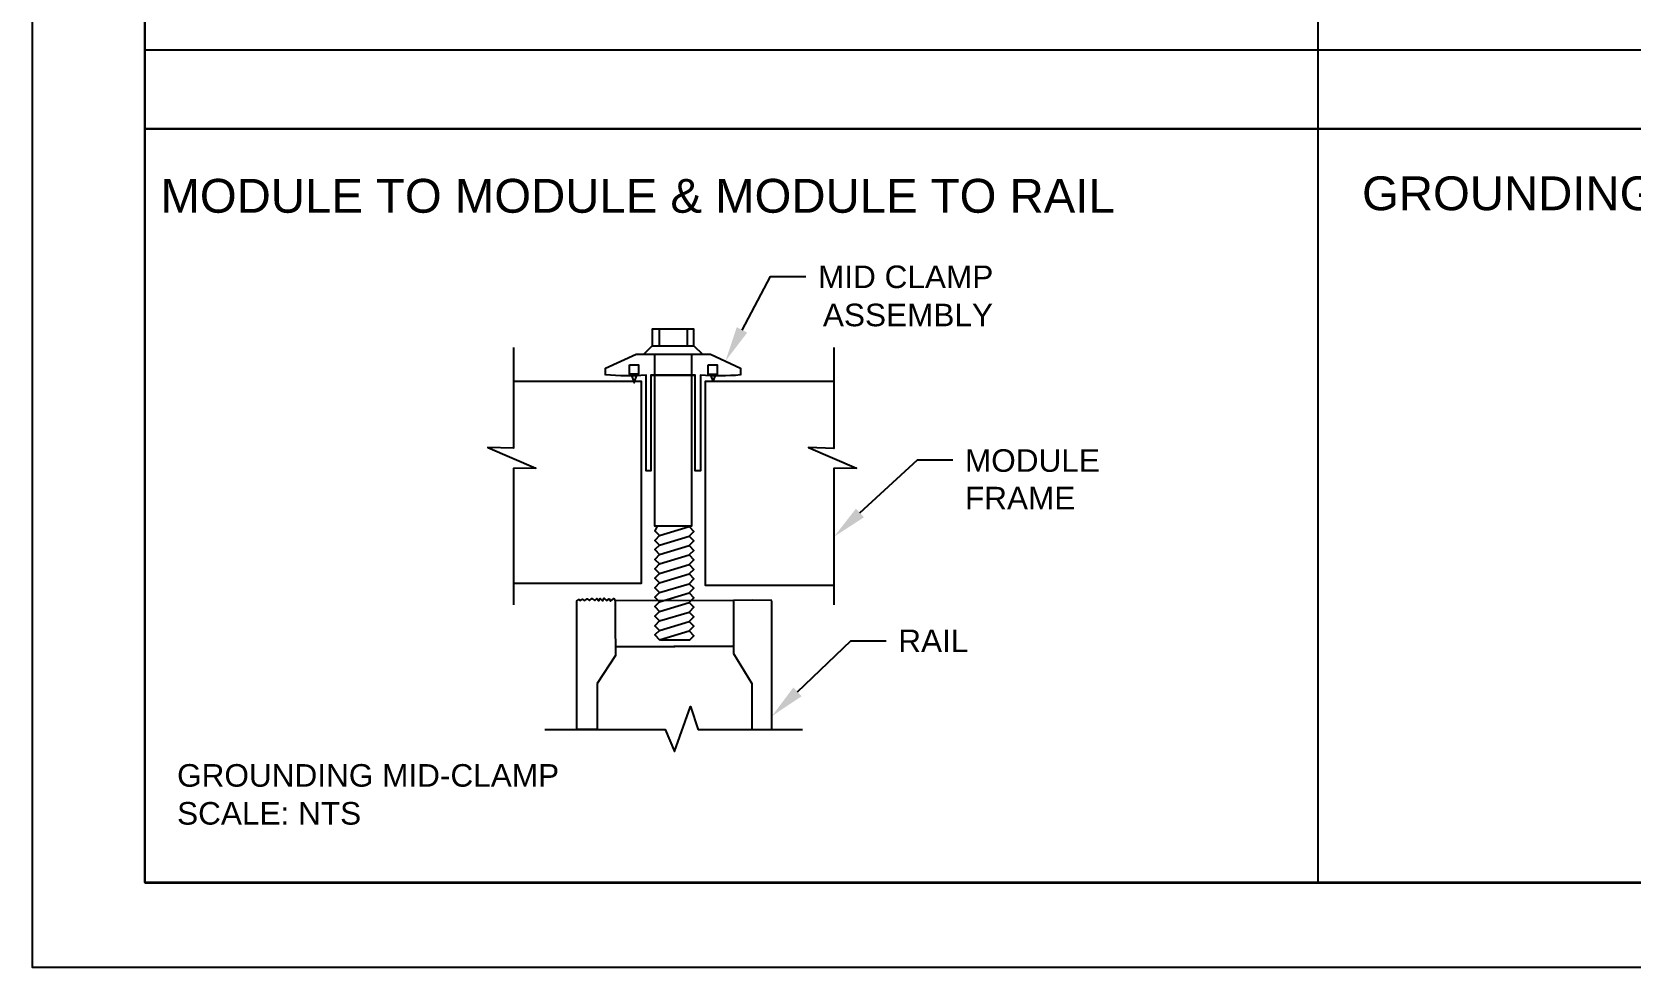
# Model space of a CAD drawing. Header units: inches. Extents: x 347 to 7477, y 1065 to 7514.
# Drawn here: x 2163 to 2729, y 4807 to 5139 of the extents above; entities that cross this region are included whole.
import ezdxf

# ---------------------------------------------------------------- set-up
doc = ezdxf.new("R2010")
doc.units = ezdxf.units.IN
doc.header["$MEASUREMENT"] = 0
for name, color, linetype in [('PDF6_0', 7, 'Continuous'), ('PDF6_PDF4_Geometry', 7, 'Continuous'), ('PDF6_PDF4_Solid Fills', 7, 'Continuous'), ('PDF6_PDF_Geometry', 7, 'Continuous'), ('PDF6_Text', 7, 'Continuous')]:
    doc.layers.add(name, color=color, linetype=linetype)
doc.styles.add('PDF Arial', font='arial.ttf')

msp = doc.modelspace()

# ---------------------------------------------------------------- linework, layer by layer
at = {"layer": 'PDF6_0', "lineweight": 25}
msp.add_lwpolyline([(2162.57, 5907.37), (2162.57, 4807.46), (3862.43, 4807.46), (3862.43, 5907.37)], close=True, dxfattribs=at)
at = {"layer": 'PDF6_PDF4_Geometry', "lineweight": 25}
for points in [[(2202.53, 4837.34), (3568.99, 4837.34), (3568.99, 5877.4), (2202.53, 5877.4)], [(2202.53, 4837.34), (3568.99, 4837.34), (3568.99, 5877.4), (2202.53, 5877.4)], [(3568.99, 5132.5), (3568.99, 5104.53), (2202.53, 5104.53), (2202.53, 5132.5)], [(2382.26, 5027.69), (2397.06, 5027.69), (2397.06, 5033.51), (2382.26, 5033.51)], [(2383.26, 5024.7), (2396.16, 5024.7), (2396.16, 4963.76), (2383.26, 4963.76)], [(2374.18, 5020.88), (2377.45, 5020.88), (2377.45, 5017.61), (2374.18, 5017.61)], [(2402.06, 5020.88), (2405.33, 5020.88), (2405.33, 5017.52), (2402.06, 5017.52)]]:
    msp.add_lwpolyline(points, close=True, dxfattribs=at)
for points in [[(2618.03, 5412.77), (2618.03, 4866.49), (2618.03, 4837.34)], [(2202.53, 5104.53), (3568.99, 5104.53)], [(2414.14, 5033.23), (2424.22, 5052.22), (2436.66, 5052.22)], [(2384.8, 5033.51), (2384.8, 5027.69)], [(2394.7, 5033.51), (2394.7, 5027.69)], [(2379.35, 5024.7), (2382.26, 5027.69), (2397.06, 5027.69), (2400.06, 5024.7)], [(2333.13, 5027.06), (2333.13, 4991.37), (2324.05, 4991.55), (2341.03, 4984.28), (2333.13, 4984.1), (2333.13, 4935.79)], [(2365.73, 5017.25), (2365.73, 5019.7), (2376.54, 5024.7), (2402.88, 5024.7), (2413.59, 5019.7), (2413.59, 5017.25)], [(2446.65, 5027.06), (2446.65, 4991.28), (2437.66, 4991.55), (2454.64, 4984.28), (2446.65, 4984.1), (2446.65, 4935.79)], [(2374.81, 5017.61), (2375.9, 5014.53), (2376.9, 5017.61)], [(2381.81, 5017.25), (2397.52, 5017.25)], [(2402.79, 5017.52), (2403.88, 5014.98), (2404.87, 5017.52)], [(2333.13, 5015.16), (2378.36, 5015.16), (2378.36, 4943.41), (2333.13, 4943.41)], [(2446.65, 4942.69), (2401.15, 4942.69), (2401.15, 5015.16), (2446.65, 5015.16)], [(2455.82, 4968.48), (2476.26, 4987.19), (2488.79, 4987.19)], [(2384.08, 4963.76), (2383.26, 4962.03), (2384.89, 4960.4), (2383.26, 4958.67), (2384.89, 4957.04), (2383.26, 4955.4), (2384.89, 4953.68), (2383.26, 4951.95), (2384.89, 4950.32), (2383.26, 4948.59), (2384.89, 4946.96), (2383.26, 4945.32), (2384.89, 4943.6), (2383.26, 4941.87), (2384.89, 4940.24), (2383.26, 4938.51), (2384.89, 4936.88), (2383.26, 4935.24), (2384.89, 4933.51), (2383.26, 4931.79), (2384.89, 4930.15), (2383.26, 4928.43), (2384.89, 4926.79), (2383.26, 4925.16), (2384.89, 4923.43), (2395.34, 4926.61)], [(2384.89, 4960.4), (2395.34, 4963.58), (2396.97, 4961.85), (2395.34, 4960.22), (2396.97, 4958.49), (2395.34, 4956.86), (2396.97, 4955.13), (2395.34, 4953.5), (2396.97, 4951.77), (2395.34, 4950.13), (2396.97, 4948.41), (2395.34, 4946.77), (2396.97, 4945.05), (2395.34, 4943.32), (2396.97, 4941.69), (2395.34, 4940.05), (2396.97, 4938.33), (2395.34, 4936.69), (2396.97, 4934.97), (2395.34, 4933.24), (2396.97, 4931.61), (2395.34, 4929.97), (2396.97, 4928.25), (2395.34, 4926.61), (2396.97, 4924.89), (2395.34, 4923.16)], [(2384.89, 4957.04), (2395.34, 4960.22)], [(2384.89, 4953.68), (2395.34, 4956.86)], [(2384.89, 4950.32), (2395.34, 4953.5)], [(2384.89, 4946.96), (2395.34, 4950.13)], [(2384.89, 4943.6), (2395.34, 4946.77)], [(2384.89, 4940.24), (2395.34, 4943.32)], [(2369.27, 4922.8), (2369.27, 4917.89), (2362.73, 4907.9), (2362.73, 4891.65), (2355.56, 4891.65), (2355.56, 4896.37), (2355.56, 4937.24), (2356.29, 4937.78), (2356.83, 4937.33), (2357.56, 4937.87), (2358.47, 4937.33), (2359.19, 4937.97), (2360.1, 4937.33), (2360.92, 4938.06), (2362.01, 4937.33), (2362.64, 4938.06), (2363.37, 4937.24), (2363.82, 4938.06), (2364.64, 4937.24), (2365.28, 4938.15), (2366.1, 4937.33), (2367, 4937.97), (2367.55, 4937.15), (2368.73, 4938.06), (2369.18, 4937.24), (2369.18, 4929.34), (2369.18, 4926.61), (2369.27, 4921.07), (2390.34, 4921.07)], [(2424.67, 4937.33), (2417.86, 4937.51), (2411.05, 4937.33), (2369.18, 4937.24)], [(2384.89, 4936.88), (2395.34, 4940.05)], [(2411.05, 4937.24), (2411.05, 4929.34), (2411.05, 4926.61), (2411.05, 4921.07), (2389.89, 4921.07)], [(2411.05, 4923.52), (2411.05, 4918.62), (2417.59, 4907.9), (2417.59, 4891.65), (2424.67, 4891.65), (2424.67, 4896.37), (2424.67, 4937.24)], [(2384.89, 4933.51), (2395.34, 4936.69)], [(2384.89, 4930.15), (2395.34, 4933.24)], [(2384.89, 4926.79), (2395.34, 4929.97)], [(2385.17, 4923.43), (2395.61, 4923.43)], [(2433.76, 4905), (2452.65, 4923.07), (2465.18, 4923.07)], [(2344.3, 4891.65), (2386.89, 4891.65), (2390.16, 4883.84), (2395.88, 4899.82), (2398.52, 4891.47)], [(2398.52, 4891.65), (2435.57, 4891.65)]]:
    msp.add_lwpolyline(points, dxfattribs=at)
msp.add_lwpolyline([(2413.55, 5017.31, -0.040817), (2399.33, 5017.25), (2399.33, 4983.28), (2397.52, 4983.28), (2397.52, 5017.25), (2381.81, 5017.25), (2381.81, 4983.28), (2380.08, 4983.28), (2380.08, 5017.25, -0.041946), (2365.74, 5017.32)], format="xyb", dxfattribs=at)
at = {"layer": 'PDF6_PDF4_Solid Fills', "transparency": 33554559}
for points in [[(2415.95, 5032.33), (2408.24, 5022.25), (2412.23, 5034.23)], [(2457.28, 4966.85), (2446.65, 4959.94), (2454.46, 4969.93)], [(2435.21, 4903.45), (2424.67, 4896.37), (2432.3, 4906.54)]]:
    msp.add_solid(points, dxfattribs=at)
at = {"layer": 'PDF6_PDF_Geometry', "lineweight": 25}
msp.add_lwpolyline([(3822.47, 5877.4), (3822.47, 4837.43), (2202.53, 4837.43), (2202.53, 5877.4), (3822.47, 5877.4), (3822.47, 4837.43), (3568.99, 4837.43), (3568.99, 4870.21), (3822.47, 4870.21), (3568.99, 4870.21), (3568.99, 4903.18), (3822.47, 4903.18)], dxfattribs=at)

# ---------------------------------------------------------------- texts
at = {"layer": 'PDF6_Text', "attachment_point": 7, "style": 'PDF Arial'}
for s, insert, char_height in [('MODULE TO MODULE & MODULE TO RAIL', (2208.07, 5074.64), 11.9996), ('GROUNDING LUG', (2633.74, 5075.53), 11.9996), ('MID CLAMP', (2441.02, 5047.99), 8), ('ASSEMBLY', (2442.75, 5034.46), 8), ('MODULE', (2493.06, 4982.87), 8), ('FRAME', (2493.06, 4969.66), 8), ('RAIL', (2469.45, 4919.07), 8), ('GROUNDING MID-CLAMP', (2213.97, 4871.26), 7.9998), ('SCALE: NTS', (2213.97, 4857.82), 8)]:
    msp.add_mtext(s, dxfattribs=dict(at, insert=insert, char_height=char_height))

doc.saveas('drawing.dxf')
